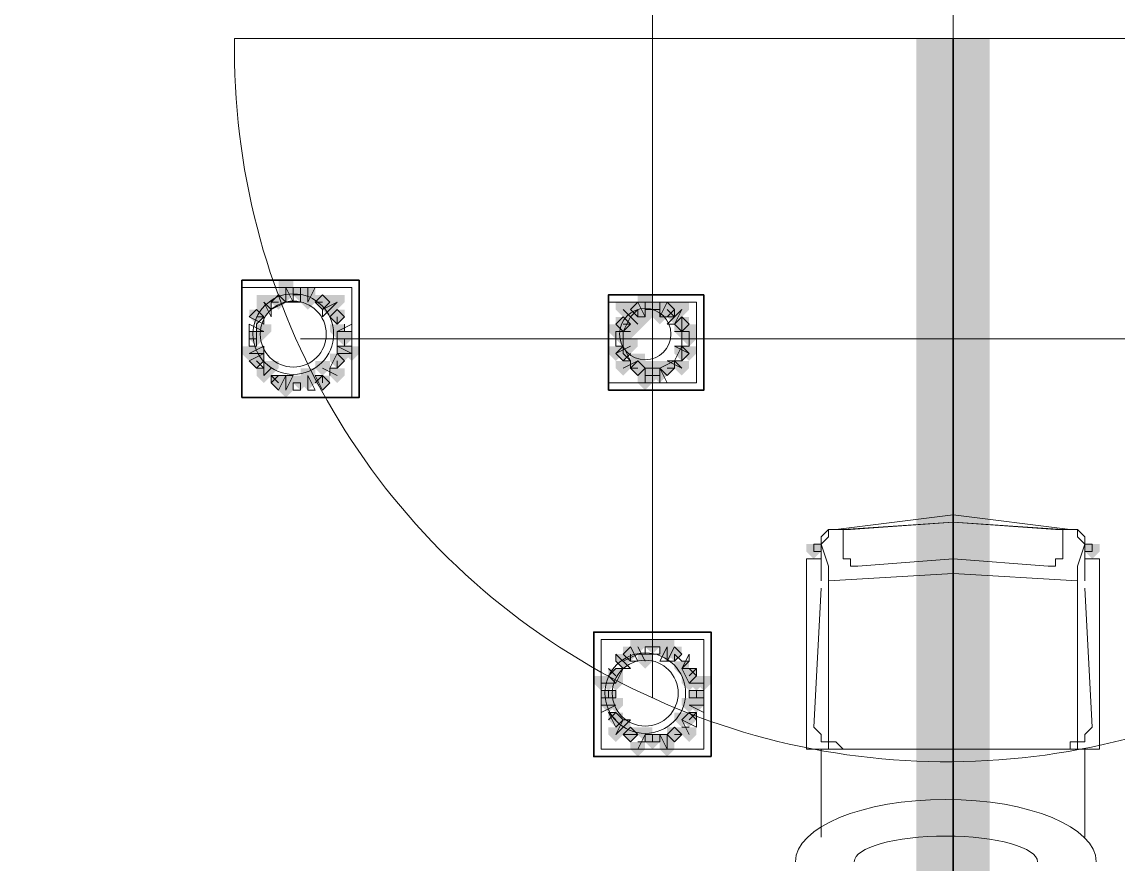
# Model space of a CAD drawing. Header units: millimetres. Extents: x 2315 to 4619, y 1334 to 1897.
# Drawn here: x 3898.27 to 3907.4, y 1547.82 to 1554.85 of the extents above; entities that cross this region are included whole.
import ezdxf

# ---------------------------------------------------------------- set-up
doc = ezdxf.new("R2010")
doc.units = ezdxf.units.MM
for name, color, linetype, true_color in [('PDF_10', 7, 'Continuous', 0x00b85c), ('PDF_8剖面层', 7, 'Continuous', 0xdcdcdc), ('PDF_AXIS', 7, 'Continuous', 0x00b85c), ('PDF_柱构件', 7, 'Continuous', 0x00b85c), ('PDF_转运站初步方案', 7, 'Continuous', 0x00b85c)]:
    doc.layers.add(name, color=color, linetype=linetype, true_color=true_color)
for name, color, linetype in [('PDF_5双点划线', 4, 'Continuous'), ('PDF_中心线层', 1, 'Continuous'), ('PDF_粗实线层', 7, 'Continuous')]:
    doc.layers.add(name, color=color, linetype=linetype)

msp = doc.modelspace()

# ---------------------------------------------------------------- hatches: boundary and pattern name
at = {"layer": 'PDF_10', "transparency": 33554559}
for points in [[(3900.4057, 1552.5687), (3900.3447, 1552.5687), (3900.3447, 1552.5076), (3900.4057, 1552.4466), (3900.4668, 1552.5076), (3900.4668, 1552.5687)], [(3900.4057, 1552.5687), (3900.3447, 1552.5687), (3900.3447, 1552.5076), (3900.4057, 1552.4466), (3900.4668, 1552.5076), (3900.4668, 1552.5687)], [(3900.589, 1552.6298), (3900.5279, 1552.6298), (3900.5279, 1552.5687), (3900.589, 1552.5076), (3900.6501, 1552.5687), (3900.6501, 1552.6298)], [(3900.589, 1552.6298), (3900.5279, 1552.6298), (3900.5279, 1552.5687), (3900.589, 1552.5076), (3900.6501, 1552.5687), (3900.6501, 1552.6298)], [(3900.7722, 1552.5687), (3900.7111, 1552.5687), (3900.7111, 1552.5076), (3900.7722, 1552.4466), (3900.8333, 1552.5076), (3900.8333, 1552.5687)], [(3900.7722, 1552.5687), (3900.7111, 1552.5687), (3900.7111, 1552.5076), (3900.7722, 1552.4466), (3900.8333, 1552.5076), (3900.8333, 1552.5687)], [(3900.7722, 1552.5687), (3900.7111, 1552.5687), (3900.7111, 1552.5076), (3900.7722, 1552.4466), (3900.8333, 1552.5076), (3900.8333, 1552.5687)], [(3903.3987, 1552.5076), (3903.3376, 1552.5076), (3903.3376, 1552.4466), (3903.3987, 1552.3855), (3903.4598, 1552.4466), (3903.4598, 1552.5076)], [(3903.3987, 1552.5076), (3903.3376, 1552.5076), (3903.3376, 1552.4466), (3903.3987, 1552.3855), (3903.4598, 1552.4466), (3903.4598, 1552.5076)], [(3903.5209, 1552.5076), (3903.4598, 1552.5076), (3903.4598, 1552.4466), (3903.5209, 1552.3855), (3903.582, 1552.4466), (3903.582, 1552.5076)], [(3903.5209, 1552.5076), (3903.4598, 1552.5076), (3903.4598, 1552.4466), (3903.5209, 1552.3855), (3903.582, 1552.4466), (3903.582, 1552.5076)], [(3903.643, 1552.5076), (3903.582, 1552.5076), (3903.582, 1552.4466), (3903.643, 1552.3855), (3903.7041, 1552.4466), (3903.7041, 1552.5076)], [(3903.643, 1552.5076), (3903.582, 1552.5076), (3903.582, 1552.4466), (3903.643, 1552.3855), (3903.7041, 1552.4466), (3903.7041, 1552.5076)], [(3900.2225, 1552.4466), (3900.1614, 1552.4466), (3900.1614, 1552.3855), (3900.2225, 1552.3244), (3900.2836, 1552.3855), (3900.2836, 1552.4466)], [(3900.2225, 1552.4466), (3900.1614, 1552.4466), (3900.1614, 1552.3855), (3900.2225, 1552.3244), (3900.2836, 1552.3855), (3900.2836, 1552.4466)], [(3900.8944, 1552.4466), (3900.8333, 1552.4466), (3900.8333, 1552.3855), (3900.8944, 1552.3244), (3900.9555, 1552.3855), (3900.9555, 1552.4466)], [(3900.8944, 1552.4466), (3900.8333, 1552.4466), (3900.8333, 1552.3855), (3900.8944, 1552.3244), (3900.9555, 1552.3855), (3900.9555, 1552.4466)], [(3900.8944, 1552.4466), (3900.8333, 1552.4466), (3900.8333, 1552.3855), (3900.8944, 1552.3244), (3900.9555, 1552.3855), (3900.9555, 1552.4466)], [(3903.2766, 1552.3855), (3903.2155, 1552.3855), (3903.2155, 1552.3244), (3903.2766, 1552.2633), (3903.3376, 1552.3244), (3903.3376, 1552.3855)], [(3903.2766, 1552.3855), (3903.2155, 1552.3855), (3903.2155, 1552.3244), (3903.2766, 1552.2633), (3903.3376, 1552.3244), (3903.3376, 1552.3855)], [(3903.7652, 1552.3855), (3903.7041, 1552.3855), (3903.7041, 1552.3244), (3903.7652, 1552.2633), (3903.8263, 1552.3244), (3903.8263, 1552.3855)], [(3903.7652, 1552.3855), (3903.7041, 1552.3855), (3903.7041, 1552.3244), (3903.7652, 1552.2633), (3903.8263, 1552.3244), (3903.8263, 1552.3855)], [(3903.7652, 1552.3855), (3903.7041, 1552.3855), (3903.7041, 1552.3244), (3903.7652, 1552.2633), (3903.8263, 1552.3244), (3903.8263, 1552.3855)], [(3900.2225, 1552.2633), (3900.1614, 1552.2633), (3900.1614, 1552.2022), (3900.2225, 1552.1412), (3900.2836, 1552.2022), (3900.2836, 1552.2633)], [(3900.2225, 1552.2633), (3900.1614, 1552.2633), (3900.1614, 1552.2022), (3900.2225, 1552.1412), (3900.2836, 1552.2022), (3900.2836, 1552.2633)], [(3900.9555, 1552.2633), (3900.8944, 1552.2633), (3900.8944, 1552.2022), (3900.9555, 1552.1412), (3901.0166, 1552.2022), (3901.0166, 1552.2633)], [(3900.9555, 1552.2633), (3900.8944, 1552.2633), (3900.8944, 1552.2022), (3900.9555, 1552.1412), (3901.0166, 1552.2022), (3901.0166, 1552.2633)], [(3903.2766, 1552.2633), (3903.2155, 1552.2633), (3903.2155, 1552.2022), (3903.2766, 1552.1412), (3903.3376, 1552.2022), (3903.3376, 1552.2633)], [(3903.2766, 1552.2633), (3903.2155, 1552.2633), (3903.2155, 1552.2022), (3903.2766, 1552.1412), (3903.3376, 1552.2022), (3903.3376, 1552.2633)], [(3903.8263, 1552.2633), (3903.7652, 1552.2633), (3903.7652, 1552.2022), (3903.8263, 1552.1412), (3903.8874, 1552.2022), (3903.8874, 1552.2633)], [(3903.8263, 1552.2633), (3903.7652, 1552.2633), (3903.7652, 1552.2022), (3903.8263, 1552.1412), (3903.8874, 1552.2022), (3903.8874, 1552.2633)], [(3903.2766, 1552.1412), (3903.2155, 1552.1412), (3903.2155, 1552.0801), (3903.2766, 1552.019), (3903.3376, 1552.0801), (3903.3376, 1552.1412)], [(3903.2766, 1552.1412), (3903.2155, 1552.1412), (3903.2155, 1552.0801), (3903.2766, 1552.019), (3903.3376, 1552.0801), (3903.3376, 1552.1412)], [(3903.7652, 1552.1412), (3903.7041, 1552.1412), (3903.7041, 1552.0801), (3903.7652, 1552.019), (3903.8263, 1552.0801), (3903.8263, 1552.1412)], [(3903.7652, 1552.1412), (3903.7041, 1552.1412), (3903.7041, 1552.0801), (3903.7652, 1552.019), (3903.8263, 1552.0801), (3903.8263, 1552.1412)], [(3900.2225, 1552.0801), (3900.1614, 1552.0801), (3900.1614, 1552.019), (3900.2225, 1551.9579), (3900.2836, 1552.019), (3900.2836, 1552.0801)], [(3900.2225, 1552.0801), (3900.1614, 1552.0801), (3900.1614, 1552.019), (3900.2225, 1551.9579), (3900.2836, 1552.019), (3900.2836, 1552.0801)], [(3900.8944, 1552.0801), (3900.8333, 1552.0801), (3900.8333, 1552.019), (3900.8944, 1551.9579), (3900.9555, 1552.019), (3900.9555, 1552.0801)], [(3900.8944, 1552.0801), (3900.8333, 1552.0801), (3900.8333, 1552.019), (3900.8944, 1551.9579), (3900.9555, 1552.019), (3900.9555, 1552.0801)], [(3903.3987, 1552.019), (3903.3376, 1552.019), (3903.3376, 1551.9579), (3903.3987, 1551.8968), (3903.4598, 1551.9579), (3903.4598, 1552.019)], [(3903.3987, 1552.019), (3903.3376, 1552.019), (3903.3376, 1551.9579), (3903.3987, 1551.8968), (3903.4598, 1551.9579), (3903.4598, 1552.019)], [(3903.3987, 1552.019), (3903.3376, 1552.019), (3903.3376, 1551.9579), (3903.3987, 1551.8968), (3903.4598, 1551.9579), (3903.4598, 1552.019)], [(3903.643, 1552.019), (3903.582, 1552.019), (3903.582, 1551.9579), (3903.643, 1551.8968), (3903.7041, 1551.9579), (3903.7041, 1552.019)], [(3903.643, 1552.019), (3903.582, 1552.019), (3903.582, 1551.9579), (3903.643, 1551.8968), (3903.7041, 1551.9579), (3903.7041, 1552.019)], [(3903.5209, 1551.9579), (3903.4598, 1551.9579), (3903.4598, 1551.8968), (3903.5209, 1551.8357), (3903.582, 1551.8968), (3903.582, 1551.9579)], [(3903.5209, 1551.9579), (3903.4598, 1551.9579), (3903.4598, 1551.8968), (3903.5209, 1551.8357), (3903.582, 1551.8968), (3903.582, 1551.9579)], [(3900.4057, 1551.8968), (3900.3447, 1551.8968), (3900.3447, 1551.8357), (3900.4057, 1551.7747), (3900.4668, 1551.8357), (3900.4668, 1551.8968)], [(3900.4057, 1551.8968), (3900.3447, 1551.8968), (3900.3447, 1551.8357), (3900.4057, 1551.7747), (3900.4668, 1551.8357), (3900.4668, 1551.8968)], [(3900.589, 1551.8968), (3900.5279, 1551.8968), (3900.5279, 1551.8357), (3900.589, 1551.7747), (3900.6501, 1551.8357), (3900.6501, 1551.8968)], [(3900.589, 1551.8968), (3900.5279, 1551.8968), (3900.5279, 1551.8357), (3900.589, 1551.7747), (3900.6501, 1551.8357), (3900.6501, 1551.8968)], [(3900.7722, 1551.8968), (3900.7111, 1551.8968), (3900.7111, 1551.8357), (3900.7722, 1551.7747), (3900.8333, 1551.8357), (3900.8333, 1551.8968)], [(3900.7722, 1551.8968), (3900.7111, 1551.8968), (3900.7111, 1551.8357), (3900.7722, 1551.7747), (3900.8333, 1551.8357), (3900.8333, 1551.8968)], [(3903.3376, 1549.6368), (3903.2766, 1549.6368), (3903.2766, 1549.5757), (3903.3376, 1549.5147), (3903.3987, 1549.5757), (3903.3987, 1549.6368)], [(3903.3376, 1549.6368), (3903.2766, 1549.6368), (3903.2766, 1549.5757), (3903.3376, 1549.5147), (3903.3987, 1549.5757), (3903.3987, 1549.6368)], [(3903.5209, 1549.6979), (3903.4598, 1549.6979), (3903.4598, 1549.6368), (3903.5209, 1549.5757), (3903.582, 1549.6368), (3903.582, 1549.6979)], [(3903.5209, 1549.6979), (3903.4598, 1549.6979), (3903.4598, 1549.6368), (3903.5209, 1549.5757), (3903.582, 1549.6368), (3903.582, 1549.6979)], [(3903.7041, 1549.6368), (3903.643, 1549.6368), (3903.643, 1549.5757), (3903.7041, 1549.5147), (3903.7652, 1549.5757), (3903.7652, 1549.6368)], [(3903.7041, 1549.6368), (3903.643, 1549.6368), (3903.643, 1549.5757), (3903.7041, 1549.5147), (3903.7652, 1549.5757), (3903.7652, 1549.6368)], [(3903.2155, 1549.4536), (3903.1544, 1549.4536), (3903.1544, 1549.3925), (3903.2155, 1549.3314), (3903.2766, 1549.3925), (3903.2766, 1549.4536)], [(3903.2155, 1549.4536), (3903.1544, 1549.4536), (3903.1544, 1549.3925), (3903.2155, 1549.3314), (3903.2766, 1549.3925), (3903.2766, 1549.4536)], [(3903.8263, 1549.4536), (3903.7652, 1549.4536), (3903.7652, 1549.3925), (3903.8263, 1549.3314), (3903.8874, 1549.3925), (3903.8874, 1549.4536)], [(3903.8263, 1549.4536), (3903.7652, 1549.4536), (3903.7652, 1549.3925), (3903.8263, 1549.3314), (3903.8874, 1549.3925), (3903.8874, 1549.4536)], [(3903.1544, 1549.2703), (3903.0933, 1549.2703), (3903.0933, 1549.2093), (3903.1544, 1549.1482), (3903.2155, 1549.2093), (3903.2155, 1549.2703)], [(3903.1544, 1549.2703), (3903.0933, 1549.2703), (3903.0933, 1549.2093), (3903.1544, 1549.1482), (3903.2155, 1549.2093), (3903.2155, 1549.2703)], [(3903.1544, 1549.2703), (3903.0933, 1549.2703), (3903.0933, 1549.2093), (3903.1544, 1549.1482), (3903.2155, 1549.2093), (3903.2155, 1549.2703)], [(3903.8874, 1549.2703), (3903.8263, 1549.2703), (3903.8263, 1549.2093), (3903.8874, 1549.1482), (3903.9484, 1549.2093), (3903.9484, 1549.2703)], [(3903.8874, 1549.2703), (3903.8263, 1549.2703), (3903.8263, 1549.2093), (3903.8874, 1549.1482), (3903.9484, 1549.2093), (3903.9484, 1549.2703)], [(3903.2155, 1549.0871), (3903.1544, 1549.0871), (3903.1544, 1549.026), (3903.2155, 1548.9649), (3903.2766, 1549.026), (3903.2766, 1549.0871)], [(3903.2155, 1549.0871), (3903.1544, 1549.0871), (3903.1544, 1549.026), (3903.2155, 1548.9649), (3903.2766, 1549.026), (3903.2766, 1549.0871)], [(3903.8263, 1549.0871), (3903.7652, 1549.0871), (3903.7652, 1549.026), (3903.8263, 1548.9649), (3903.8874, 1549.026), (3903.8874, 1549.0871)], [(3903.8263, 1549.0871), (3903.7652, 1549.0871), (3903.7652, 1549.026), (3903.8263, 1548.9649), (3903.8874, 1549.026), (3903.8874, 1549.0871)], [(3903.3376, 1548.9649), (3903.2766, 1548.9649), (3903.2766, 1548.9039), (3903.3376, 1548.8428), (3903.3987, 1548.9039), (3903.3987, 1548.9649)], [(3903.3376, 1548.9649), (3903.2766, 1548.9649), (3903.2766, 1548.9039), (3903.3376, 1548.8428), (3903.3987, 1548.9039), (3903.3987, 1548.9649)], [(3903.3376, 1548.9649), (3903.2766, 1548.9649), (3903.2766, 1548.9039), (3903.3376, 1548.8428), (3903.3987, 1548.9039), (3903.3987, 1548.9649)], [(3903.5209, 1548.9039), (3903.4598, 1548.9039), (3903.4598, 1548.8428), (3903.5209, 1548.7817), (3903.582, 1548.8428), (3903.582, 1548.9039)], [(3903.5209, 1548.9039), (3903.4598, 1548.9039), (3903.4598, 1548.8428), (3903.5209, 1548.7817), (3903.582, 1548.8428), (3903.582, 1548.9039)], [(3903.7041, 1548.9649), (3903.643, 1548.9649), (3903.643, 1548.9039), (3903.7041, 1548.8428), (3903.7652, 1548.9039), (3903.7652, 1548.9649)], [(3903.7041, 1548.9649), (3903.643, 1548.9649), (3903.643, 1548.9039), (3903.7041, 1548.8428), (3903.7652, 1548.9039), (3903.7652, 1548.9649)], [(3903.7041, 1548.9649), (3903.643, 1548.9649), (3903.643, 1548.9039), (3903.7041, 1548.8428), (3903.7652, 1548.9039), (3903.7652, 1548.9649)]]:
    msp.add_hatch(color=6, dxfattribs=at).paths.add_polyline_path(points)
at = {"layer": 'PDF_5双点划线', "transparency": 33554559}
for points in [[(3904.8647, 1550.492), (3904.8036, 1550.492), (3904.8036, 1550.4309), (3904.8647, 1550.3698), (3904.9257, 1550.4309), (3904.9257, 1550.492)], [(3907.1857, 1550.492), (3907.1247, 1550.492), (3907.1247, 1550.4309), (3907.1857, 1550.3698), (3907.2468, 1550.4309), (3907.2468, 1550.492)]]:
    msp.add_hatch(color=256, dxfattribs=at).paths.add_polyline_path(points)
at = {"layer": 'PDF_柱构件', "transparency": 33554559}
for points in [[(3900.4668, 1552.6909), (3900.4057, 1552.6909), (3900.4057, 1552.6298), (3900.4668, 1552.5687), (3900.5279, 1552.6298), (3900.5279, 1552.6909)], [(3900.2836, 1552.5687), (3900.2225, 1552.5687), (3900.2225, 1552.5076), (3900.2836, 1552.4466), (3900.3447, 1552.5076), (3900.3447, 1552.5687)], [(3900.4668, 1552.6298), (3900.4057, 1552.6298), (3900.4057, 1552.5687), (3900.4668, 1552.5076), (3900.5279, 1552.5687), (3900.5279, 1552.6298)], [(3900.6501, 1552.6298), (3900.589, 1552.6298), (3900.589, 1552.5687), (3900.6501, 1552.5076), (3900.7111, 1552.5687), (3900.7111, 1552.6298)], [(3900.6501, 1552.5687), (3900.589, 1552.5687), (3900.589, 1552.5076), (3900.6501, 1552.4466), (3900.7111, 1552.5076), (3900.7111, 1552.5687)], [(3900.8944, 1552.5687), (3900.8333, 1552.5687), (3900.8333, 1552.5076), (3900.8944, 1552.4466), (3900.9555, 1552.5076), (3900.9555, 1552.5687)], [(3903.4598, 1552.5687), (3903.3987, 1552.5687), (3903.3987, 1552.5076), (3903.4598, 1552.4466), (3903.5209, 1552.5076), (3903.5209, 1552.5687)], [(3900.2836, 1552.5076), (3900.2225, 1552.5076), (3900.2225, 1552.4466), (3900.2836, 1552.3855), (3900.3447, 1552.4466), (3900.3447, 1552.5076)], [(3900.8333, 1552.5076), (3900.7722, 1552.5076), (3900.7722, 1552.4466), (3900.8333, 1552.3855), (3900.8944, 1552.4466), (3900.8944, 1552.5076)], [(3903.2766, 1552.5076), (3903.2155, 1552.5076), (3903.2155, 1552.4466), (3903.2766, 1552.3855), (3903.3376, 1552.4466), (3903.3376, 1552.5076)], [(3903.4598, 1552.5076), (3903.3987, 1552.5076), (3903.3987, 1552.4466), (3903.4598, 1552.3855), (3903.5209, 1552.4466), (3903.5209, 1552.5076)], [(3903.582, 1552.5076), (3903.5209, 1552.5076), (3903.5209, 1552.4466), (3903.582, 1552.3855), (3903.643, 1552.4466), (3903.643, 1552.5076)], [(3903.7652, 1552.5076), (3903.7041, 1552.5076), (3903.7041, 1552.4466), (3903.7652, 1552.3855), (3903.8263, 1552.4466), (3903.8263, 1552.5076)], [(3903.3376, 1552.4466), (3903.2766, 1552.4466), (3903.2766, 1552.3855), (3903.3376, 1552.3244), (3903.3987, 1552.3855), (3903.3987, 1552.4466)], [(3903.3987, 1552.3855), (3903.3376, 1552.3855), (3903.3376, 1552.3244), (3903.3987, 1552.2633), (3903.4598, 1552.3244), (3903.4598, 1552.3855)], [(3903.4598, 1552.4466), (3903.3987, 1552.4466), (3903.3987, 1552.3855), (3903.4598, 1552.3244), (3903.5209, 1552.3855), (3903.5209, 1552.4466)], [(3903.582, 1552.4466), (3903.5209, 1552.4466), (3903.5209, 1552.3855), (3903.582, 1552.3244), (3903.643, 1552.3855), (3903.643, 1552.4466)], [(3903.7041, 1552.4466), (3903.643, 1552.4466), (3903.643, 1552.3855), (3903.7041, 1552.3244), (3903.7652, 1552.3855), (3903.7652, 1552.4466)], [(3900.2836, 1552.3244), (3900.2225, 1552.3244), (3900.2225, 1552.2633), (3900.2836, 1552.2022), (3900.3447, 1552.2633), (3900.3447, 1552.3244)], [(3900.8944, 1552.3244), (3900.8333, 1552.3244), (3900.8333, 1552.2633), (3900.8944, 1552.2022), (3900.9555, 1552.2633), (3900.9555, 1552.3244)], [(3903.2155, 1552.3244), (3903.1544, 1552.3244), (3903.1544, 1552.2633), (3903.2155, 1552.2022), (3903.2766, 1552.2633), (3903.2766, 1552.3244)], [(3903.2766, 1552.3244), (3903.2155, 1552.3244), (3903.2155, 1552.2633), (3903.2766, 1552.2022), (3903.3376, 1552.2633), (3903.3376, 1552.3244)], [(3903.3376, 1552.3244), (3903.2766, 1552.3244), (3903.2766, 1552.2633), (3903.3376, 1552.2022), (3903.3987, 1552.2633), (3903.3987, 1552.3244)], [(3903.7652, 1552.3244), (3903.7041, 1552.3244), (3903.7041, 1552.2633), (3903.7652, 1552.2022), (3903.8263, 1552.2633), (3903.8263, 1552.3244)], [(3903.8263, 1552.3244), (3903.7652, 1552.3244), (3903.7652, 1552.2633), (3903.8263, 1552.2022), (3903.8874, 1552.2633), (3903.8874, 1552.3244)], [(3903.3376, 1552.2022), (3903.2766, 1552.2022), (3903.2766, 1552.1412), (3903.3376, 1552.0801), (3903.3987, 1552.1412), (3903.3987, 1552.2022)], [(3900.1614, 1552.1412), (3900.1003, 1552.1412), (3900.1003, 1552.0801), (3900.1614, 1552.019), (3900.2225, 1552.0801), (3900.2225, 1552.1412)], [(3900.2225, 1552.1412), (3900.1614, 1552.1412), (3900.1614, 1552.0801), (3900.2225, 1552.019), (3900.2836, 1552.0801), (3900.2836, 1552.1412)], [(3900.9555, 1552.1412), (3900.8944, 1552.1412), (3900.8944, 1552.0801), (3900.9555, 1552.019), (3901.0166, 1552.0801), (3901.0166, 1552.1412)], [(3901.0166, 1552.1412), (3900.9555, 1552.1412), (3900.9555, 1552.0801), (3901.0166, 1552.019), (3901.0776, 1552.0801), (3901.0776, 1552.1412)], [(3903.2155, 1552.1412), (3903.1544, 1552.1412), (3903.1544, 1552.0801), (3903.2155, 1552.019), (3903.2766, 1552.0801), (3903.2766, 1552.1412)], [(3903.8263, 1552.1412), (3903.7652, 1552.1412), (3903.7652, 1552.0801), (3903.8263, 1552.019), (3903.8874, 1552.0801), (3903.8874, 1552.1412)], [(3900.3447, 1552.019), (3900.2836, 1552.019), (3900.2836, 1551.9579), (3900.3447, 1551.8968), (3900.4057, 1551.9579), (3900.4057, 1552.019)], [(3900.7722, 1552.019), (3900.7111, 1552.019), (3900.7111, 1551.9579), (3900.7722, 1551.8968), (3900.8333, 1551.9579), (3900.8333, 1552.019)], [(3903.2766, 1552.019), (3903.2155, 1552.019), (3903.2155, 1551.9579), (3903.2766, 1551.8968), (3903.3376, 1551.9579), (3903.3376, 1552.019)], [(3903.3987, 1552.0801), (3903.3376, 1552.0801), (3903.3376, 1552.019), (3903.3987, 1551.9579), (3903.4598, 1552.019), (3903.4598, 1552.0801)], [(3903.4598, 1552.019), (3903.3987, 1552.019), (3903.3987, 1551.9579), (3903.4598, 1551.8968), (3903.5209, 1551.9579), (3903.5209, 1552.019)], [(3903.582, 1552.019), (3903.5209, 1552.019), (3903.5209, 1551.9579), (3903.582, 1551.8968), (3903.643, 1551.9579), (3903.643, 1552.019)], [(3903.7652, 1552.019), (3903.7041, 1552.019), (3903.7041, 1551.9579), (3903.7652, 1551.8968), (3903.8263, 1551.9579), (3903.8263, 1552.019)], [(3900.2836, 1551.9579), (3900.2225, 1551.9579), (3900.2225, 1551.8968), (3900.2836, 1551.8357), (3900.3447, 1551.8968), (3900.3447, 1551.9579)], [(3900.6501, 1551.9579), (3900.589, 1551.9579), (3900.589, 1551.8968), (3900.6501, 1551.8357), (3900.7111, 1551.8968), (3900.7111, 1551.9579)], [(3900.8944, 1551.9579), (3900.8333, 1551.9579), (3900.8333, 1551.8968), (3900.8944, 1551.8357), (3900.9555, 1551.8968), (3900.9555, 1551.9579)], [(3903.4598, 1551.9579), (3903.3987, 1551.9579), (3903.3987, 1551.8968), (3903.4598, 1551.8357), (3903.5209, 1551.8968), (3903.5209, 1551.9579)], [(3903.582, 1551.9579), (3903.5209, 1551.9579), (3903.5209, 1551.8968), (3903.582, 1551.8357), (3903.643, 1551.8968), (3903.643, 1551.9579)], [(3900.4668, 1551.8968), (3900.4057, 1551.8968), (3900.4057, 1551.8357), (3900.4668, 1551.7747), (3900.5279, 1551.8357), (3900.5279, 1551.8968)], [(3900.4668, 1551.8357), (3900.4057, 1551.8357), (3900.4057, 1551.7747), (3900.4668, 1551.7136), (3900.5279, 1551.7747), (3900.5279, 1551.8357)], [(3900.6501, 1551.8968), (3900.589, 1551.8968), (3900.589, 1551.8357), (3900.6501, 1551.7747), (3900.7111, 1551.8357), (3900.7111, 1551.8968)], [(3903.4598, 1551.8968), (3903.3987, 1551.8968), (3903.3987, 1551.8357), (3903.4598, 1551.7747), (3903.5209, 1551.8357), (3903.5209, 1551.8968)], [(3903.3987, 1549.6979), (3903.3376, 1549.6979), (3903.3376, 1549.6368), (3903.3987, 1549.5757), (3903.4598, 1549.6368), (3903.4598, 1549.6979)], [(3903.643, 1549.6979), (3903.582, 1549.6979), (3903.582, 1549.6368), (3903.643, 1549.5757), (3903.7041, 1549.6368), (3903.7041, 1549.6979)], [(3903.643, 1549.6368), (3903.582, 1549.6368), (3903.582, 1549.5757), (3903.643, 1549.5147), (3903.7041, 1549.5757), (3903.7041, 1549.6368)], [(3903.2766, 1549.5757), (3903.2155, 1549.5757), (3903.2155, 1549.5147), (3903.2766, 1549.4536), (3903.3376, 1549.5147), (3903.3376, 1549.5757)], [(3903.4598, 1549.5757), (3903.3987, 1549.5757), (3903.3987, 1549.5147), (3903.4598, 1549.4536), (3903.5209, 1549.5147), (3903.5209, 1549.5757)], [(3903.7652, 1549.5147), (3903.7041, 1549.5147), (3903.7041, 1549.4536), (3903.7652, 1549.3925), (3903.8263, 1549.4536), (3903.8263, 1549.5147)], [(3903.0933, 1549.3925), (3903.0322, 1549.3925), (3903.0322, 1549.3314), (3903.0933, 1549.2703), (3903.1544, 1549.3314), (3903.1544, 1549.3925)], [(3903.1544, 1549.3925), (3903.0933, 1549.3925), (3903.0933, 1549.3314), (3903.1544, 1549.2703), (3903.2155, 1549.3314), (3903.2155, 1549.3925)], [(3903.2155, 1549.3925), (3903.1544, 1549.3925), (3903.1544, 1549.3314), (3903.2155, 1549.2703), (3903.2766, 1549.3314), (3903.2766, 1549.3925)], [(3903.8263, 1549.3925), (3903.7652, 1549.3925), (3903.7652, 1549.3314), (3903.8263, 1549.2703), (3903.8874, 1549.3314), (3903.8874, 1549.3925)], [(3903.8874, 1549.3925), (3903.8263, 1549.3925), (3903.8263, 1549.3314), (3903.8874, 1549.2703), (3903.9484, 1549.3314), (3903.9484, 1549.3925)], [(3903.9484, 1549.3925), (3903.8874, 1549.3925), (3903.8874, 1549.3314), (3903.9484, 1549.2703), (3904.0095, 1549.3314), (3904.0095, 1549.3925)], [(3903.1544, 1549.2093), (3903.0933, 1549.2093), (3903.0933, 1549.1482), (3903.1544, 1549.0871), (3903.2155, 1549.1482), (3903.2155, 1549.2093)], [(3903.2155, 1549.2093), (3903.1544, 1549.2093), (3903.1544, 1549.1482), (3903.2155, 1549.0871), (3903.2766, 1549.1482), (3903.2766, 1549.2093)], [(3903.8263, 1549.2093), (3903.7652, 1549.2093), (3903.7652, 1549.1482), (3903.8263, 1549.0871), (3903.8874, 1549.1482), (3903.8874, 1549.2093)], [(3903.8874, 1549.2093), (3903.8263, 1549.2093), (3903.8263, 1549.1482), (3903.8874, 1549.0871), (3903.9484, 1549.1482), (3903.9484, 1549.2093)], [(3903.7652, 1549.0871), (3903.7041, 1549.0871), (3903.7041, 1549.026), (3903.7652, 1548.9649), (3903.8263, 1549.026), (3903.8263, 1549.0871)], [(3903.2766, 1549.026), (3903.2155, 1549.026), (3903.2155, 1548.9649), (3903.2766, 1548.9039), (3903.3376, 1548.9649), (3903.3376, 1549.026)], [(3903.2155, 1548.9649), (3903.1544, 1548.9649), (3903.1544, 1548.9039), (3903.2155, 1548.8428), (3903.2766, 1548.9039), (3903.2766, 1548.9649)], [(3903.4598, 1548.9649), (3903.3987, 1548.9649), (3903.3987, 1548.9039), (3903.4598, 1548.8428), (3903.5209, 1548.9039), (3903.5209, 1548.9649)], [(3903.643, 1548.9039), (3903.582, 1548.9039), (3903.582, 1548.8428), (3903.643, 1548.7817), (3903.7041, 1548.8428), (3903.7041, 1548.9039)], [(3903.8263, 1548.9649), (3903.7652, 1548.9649), (3903.7652, 1548.9039), (3903.8263, 1548.8428), (3903.8874, 1548.9039), (3903.8874, 1548.9649)], [(3903.3987, 1548.8428), (3903.3376, 1548.8428), (3903.3376, 1548.7817), (3903.3987, 1548.7206), (3903.4598, 1548.7817), (3903.4598, 1548.8428)], [(3903.643, 1548.8428), (3903.582, 1548.8428), (3903.582, 1548.7817), (3903.643, 1548.7206), (3903.7041, 1548.7817), (3903.7041, 1548.8428)]]:
    msp.add_hatch(color=6, dxfattribs=at).paths.add_polyline_path(points)
at = {"layer": 'PDF_粗实线层', "transparency": 33554559}
msp.add_hatch(color=256, dxfattribs=at).paths.add_polyline_path([(3906.3306, 1554.7066), (3905.7198, 1554.7066), (3905.7198, 1542.0017), (3850.3192, 1542.0017), (3850.3192, 1554.7066), (3849.7084, 1554.7066), (3849.7084, 1541.3909), (3906.3306, 1541.3909)])
at = {"layer": 'PDF_转运站初步方案', "transparency": 33554559}
for points in [[(3900.4057, 1552.5687), (3900.3447, 1552.5687), (3900.3447, 1552.5076), (3900.4057, 1552.4466), (3900.4668, 1552.5076), (3900.4668, 1552.5687)], [(3900.4057, 1552.5687), (3900.3447, 1552.5687), (3900.3447, 1552.5076), (3900.4057, 1552.4466), (3900.4668, 1552.5076), (3900.4668, 1552.5687)], [(3900.589, 1552.6298), (3900.5279, 1552.6298), (3900.5279, 1552.5687), (3900.589, 1552.5076), (3900.6501, 1552.5687), (3900.6501, 1552.6298)], [(3900.589, 1552.6298), (3900.5279, 1552.6298), (3900.5279, 1552.5687), (3900.589, 1552.5076), (3900.6501, 1552.5687), (3900.6501, 1552.6298)], [(3900.7722, 1552.5687), (3900.7111, 1552.5687), (3900.7111, 1552.5076), (3900.7722, 1552.4466), (3900.8333, 1552.5076), (3900.8333, 1552.5687)], [(3900.7722, 1552.5687), (3900.7111, 1552.5687), (3900.7111, 1552.5076), (3900.7722, 1552.4466), (3900.8333, 1552.5076), (3900.8333, 1552.5687)], [(3903.3987, 1552.5076), (3903.3376, 1552.5076), (3903.3376, 1552.4466), (3903.3987, 1552.3855), (3903.4598, 1552.4466), (3903.4598, 1552.5076)], [(3903.3987, 1552.5076), (3903.3376, 1552.5076), (3903.3376, 1552.4466), (3903.3987, 1552.3855), (3903.4598, 1552.4466), (3903.4598, 1552.5076)], [(3903.5209, 1552.5076), (3903.4598, 1552.5076), (3903.4598, 1552.4466), (3903.5209, 1552.3855), (3903.582, 1552.4466), (3903.582, 1552.5076)], [(3903.5209, 1552.5076), (3903.4598, 1552.5076), (3903.4598, 1552.4466), (3903.5209, 1552.3855), (3903.582, 1552.4466), (3903.582, 1552.5076)], [(3903.643, 1552.5076), (3903.582, 1552.5076), (3903.582, 1552.4466), (3903.643, 1552.3855), (3903.7041, 1552.4466), (3903.7041, 1552.5076)], [(3903.643, 1552.5076), (3903.582, 1552.5076), (3903.582, 1552.4466), (3903.643, 1552.3855), (3903.7041, 1552.4466), (3903.7041, 1552.5076)], [(3900.2225, 1552.4466), (3900.1614, 1552.4466), (3900.1614, 1552.3855), (3900.2225, 1552.3244), (3900.2836, 1552.3855), (3900.2836, 1552.4466)], [(3900.2225, 1552.4466), (3900.1614, 1552.4466), (3900.1614, 1552.3855), (3900.2225, 1552.3244), (3900.2836, 1552.3855), (3900.2836, 1552.4466)], [(3900.8944, 1552.4466), (3900.8333, 1552.4466), (3900.8333, 1552.3855), (3900.8944, 1552.3244), (3900.9555, 1552.3855), (3900.9555, 1552.4466)], [(3900.8944, 1552.4466), (3900.8333, 1552.4466), (3900.8333, 1552.3855), (3900.8944, 1552.3244), (3900.9555, 1552.3855), (3900.9555, 1552.4466)], [(3903.2766, 1552.3855), (3903.2155, 1552.3855), (3903.2155, 1552.3244), (3903.2766, 1552.2633), (3903.3376, 1552.3244), (3903.3376, 1552.3855)], [(3903.2766, 1552.3855), (3903.2155, 1552.3855), (3903.2155, 1552.3244), (3903.2766, 1552.2633), (3903.3376, 1552.3244), (3903.3376, 1552.3855)], [(3903.7652, 1552.3855), (3903.7041, 1552.3855), (3903.7041, 1552.3244), (3903.7652, 1552.2633), (3903.8263, 1552.3244), (3903.8263, 1552.3855)], [(3903.7652, 1552.3855), (3903.7041, 1552.3855), (3903.7041, 1552.3244), (3903.7652, 1552.2633), (3903.8263, 1552.3244), (3903.8263, 1552.3855)], [(3900.2225, 1552.2633), (3900.1614, 1552.2633), (3900.1614, 1552.2022), (3900.2225, 1552.1412), (3900.2836, 1552.2022), (3900.2836, 1552.2633)], [(3900.2225, 1552.2633), (3900.1614, 1552.2633), (3900.1614, 1552.2022), (3900.2225, 1552.1412), (3900.2836, 1552.2022), (3900.2836, 1552.2633)], [(3900.9555, 1552.2633), (3900.8944, 1552.2633), (3900.8944, 1552.2022), (3900.9555, 1552.1412), (3901.0166, 1552.2022), (3901.0166, 1552.2633)], [(3900.9555, 1552.2633), (3900.8944, 1552.2633), (3900.8944, 1552.2022), (3900.9555, 1552.1412), (3901.0166, 1552.2022), (3901.0166, 1552.2633)], [(3903.2766, 1552.2633), (3903.2155, 1552.2633), (3903.2155, 1552.2022), (3903.2766, 1552.1412), (3903.3376, 1552.2022), (3903.3376, 1552.2633)], [(3903.2766, 1552.2633), (3903.2155, 1552.2633), (3903.2155, 1552.2022), (3903.2766, 1552.1412), (3903.3376, 1552.2022), (3903.3376, 1552.2633)], [(3903.8263, 1552.2633), (3903.7652, 1552.2633), (3903.7652, 1552.2022), (3903.8263, 1552.1412), (3903.8874, 1552.2022), (3903.8874, 1552.2633)], [(3903.8263, 1552.2633), (3903.7652, 1552.2633), (3903.7652, 1552.2022), (3903.8263, 1552.1412), (3903.8874, 1552.2022), (3903.8874, 1552.2633)], [(3903.2766, 1552.1412), (3903.2155, 1552.1412), (3903.2155, 1552.0801), (3903.2766, 1552.019), (3903.3376, 1552.0801), (3903.3376, 1552.1412)], [(3903.2766, 1552.1412), (3903.2155, 1552.1412), (3903.2155, 1552.0801), (3903.2766, 1552.019), (3903.3376, 1552.0801), (3903.3376, 1552.1412)], [(3903.7652, 1552.1412), (3903.7041, 1552.1412), (3903.7041, 1552.0801), (3903.7652, 1552.019), (3903.8263, 1552.0801), (3903.8263, 1552.1412)], [(3903.7652, 1552.1412), (3903.7041, 1552.1412), (3903.7041, 1552.0801), (3903.7652, 1552.019), (3903.8263, 1552.0801), (3903.8263, 1552.1412)], [(3900.2225, 1552.0801), (3900.1614, 1552.0801), (3900.1614, 1552.019), (3900.2225, 1551.9579), (3900.2836, 1552.019), (3900.2836, 1552.0801)], [(3900.2225, 1552.0801), (3900.1614, 1552.0801), (3900.1614, 1552.019), (3900.2225, 1551.9579), (3900.2836, 1552.019), (3900.2836, 1552.0801)], [(3900.8944, 1552.0801), (3900.8333, 1552.0801), (3900.8333, 1552.019), (3900.8944, 1551.9579), (3900.9555, 1552.019), (3900.9555, 1552.0801)], [(3900.8944, 1552.0801), (3900.8333, 1552.0801), (3900.8333, 1552.019), (3900.8944, 1551.9579), (3900.9555, 1552.019), (3900.9555, 1552.0801)], [(3903.3987, 1552.019), (3903.3376, 1552.019), (3903.3376, 1551.9579), (3903.3987, 1551.8968), (3903.4598, 1551.9579), (3903.4598, 1552.019)], [(3903.3987, 1552.019), (3903.3376, 1552.019), (3903.3376, 1551.9579), (3903.3987, 1551.8968), (3903.4598, 1551.9579), (3903.4598, 1552.019)], [(3903.643, 1552.019), (3903.582, 1552.019), (3903.582, 1551.9579), (3903.643, 1551.8968), (3903.7041, 1551.9579), (3903.7041, 1552.019)], [(3903.643, 1552.019), (3903.582, 1552.019), (3903.582, 1551.9579), (3903.643, 1551.8968), (3903.7041, 1551.9579), (3903.7041, 1552.019)], [(3903.5209, 1551.9579), (3903.4598, 1551.9579), (3903.4598, 1551.8968), (3903.5209, 1551.8357), (3903.582, 1551.8968), (3903.582, 1551.9579)], [(3903.5209, 1551.9579), (3903.4598, 1551.9579), (3903.4598, 1551.8968), (3903.5209, 1551.8357), (3903.582, 1551.8968), (3903.582, 1551.9579)], [(3900.4057, 1551.8968), (3900.3447, 1551.8968), (3900.3447, 1551.8357), (3900.4057, 1551.7747), (3900.4668, 1551.8357), (3900.4668, 1551.8968)], [(3900.4057, 1551.8968), (3900.3447, 1551.8968), (3900.3447, 1551.8357), (3900.4057, 1551.7747), (3900.4668, 1551.8357), (3900.4668, 1551.8968)], [(3900.589, 1551.8968), (3900.5279, 1551.8968), (3900.5279, 1551.8357), (3900.589, 1551.7747), (3900.6501, 1551.8357), (3900.6501, 1551.8968)], [(3900.589, 1551.8968), (3900.5279, 1551.8968), (3900.5279, 1551.8357), (3900.589, 1551.7747), (3900.6501, 1551.8357), (3900.6501, 1551.8968)], [(3900.7722, 1551.8968), (3900.7111, 1551.8968), (3900.7111, 1551.8357), (3900.7722, 1551.7747), (3900.8333, 1551.8357), (3900.8333, 1551.8968)], [(3900.7722, 1551.8968), (3900.7111, 1551.8968), (3900.7111, 1551.8357), (3900.7722, 1551.7747), (3900.8333, 1551.8357), (3900.8333, 1551.8968)], [(3903.3376, 1549.6368), (3903.2766, 1549.6368), (3903.2766, 1549.5757), (3903.3376, 1549.5147), (3903.3987, 1549.5757), (3903.3987, 1549.6368)], [(3903.3376, 1549.6368), (3903.2766, 1549.6368), (3903.2766, 1549.5757), (3903.3376, 1549.5147), (3903.3987, 1549.5757), (3903.3987, 1549.6368)], [(3903.5209, 1549.6979), (3903.4598, 1549.6979), (3903.4598, 1549.6368), (3903.5209, 1549.5757), (3903.582, 1549.6368), (3903.582, 1549.6979)], [(3903.5209, 1549.6979), (3903.4598, 1549.6979), (3903.4598, 1549.6368), (3903.5209, 1549.5757), (3903.582, 1549.6368), (3903.582, 1549.6979)], [(3903.7041, 1549.6368), (3903.643, 1549.6368), (3903.643, 1549.5757), (3903.7041, 1549.5147), (3903.7652, 1549.5757), (3903.7652, 1549.6368)], [(3903.7041, 1549.6368), (3903.643, 1549.6368), (3903.643, 1549.5757), (3903.7041, 1549.5147), (3903.7652, 1549.5757), (3903.7652, 1549.6368)], [(3903.2155, 1549.4536), (3903.1544, 1549.4536), (3903.1544, 1549.3925), (3903.2155, 1549.3314), (3903.2766, 1549.3925), (3903.2766, 1549.4536)], [(3903.2155, 1549.4536), (3903.1544, 1549.4536), (3903.1544, 1549.3925), (3903.2155, 1549.3314), (3903.2766, 1549.3925), (3903.2766, 1549.4536)], [(3903.8263, 1549.4536), (3903.7652, 1549.4536), (3903.7652, 1549.3925), (3903.8263, 1549.3314), (3903.8874, 1549.3925), (3903.8874, 1549.4536)], [(3903.8263, 1549.4536), (3903.7652, 1549.4536), (3903.7652, 1549.3925), (3903.8263, 1549.3314), (3903.8874, 1549.3925), (3903.8874, 1549.4536)], [(3903.1544, 1549.2703), (3903.0933, 1549.2703), (3903.0933, 1549.2093), (3903.1544, 1549.1482), (3903.2155, 1549.2093), (3903.2155, 1549.2703)], [(3903.1544, 1549.2703), (3903.0933, 1549.2703), (3903.0933, 1549.2093), (3903.1544, 1549.1482), (3903.2155, 1549.2093), (3903.2155, 1549.2703)], [(3903.8874, 1549.2703), (3903.8263, 1549.2703), (3903.8263, 1549.2093), (3903.8874, 1549.1482), (3903.9484, 1549.2093), (3903.9484, 1549.2703)], [(3903.8874, 1549.2703), (3903.8263, 1549.2703), (3903.8263, 1549.2093), (3903.8874, 1549.1482), (3903.9484, 1549.2093), (3903.9484, 1549.2703)], [(3903.2155, 1549.0871), (3903.1544, 1549.0871), (3903.1544, 1549.026), (3903.2155, 1548.9649), (3903.2766, 1549.026), (3903.2766, 1549.0871)], [(3903.2155, 1549.0871), (3903.1544, 1549.0871), (3903.1544, 1549.026), (3903.2155, 1548.9649), (3903.2766, 1549.026), (3903.2766, 1549.0871)], [(3903.8263, 1549.0871), (3903.7652, 1549.0871), (3903.7652, 1549.026), (3903.8263, 1548.9649), (3903.8874, 1549.026), (3903.8874, 1549.0871)], [(3903.8263, 1549.0871), (3903.7652, 1549.0871), (3903.7652, 1549.026), (3903.8263, 1548.9649), (3903.8874, 1549.026), (3903.8874, 1549.0871)], [(3903.3376, 1548.9649), (3903.2766, 1548.9649), (3903.2766, 1548.9039), (3903.3376, 1548.8428), (3903.3987, 1548.9039), (3903.3987, 1548.9649)], [(3903.3376, 1548.9649), (3903.2766, 1548.9649), (3903.2766, 1548.9039), (3903.3376, 1548.8428), (3903.3987, 1548.9039), (3903.3987, 1548.9649)], [(3903.5209, 1548.9039), (3903.4598, 1548.9039), (3903.4598, 1548.8428), (3903.5209, 1548.7817), (3903.582, 1548.8428), (3903.582, 1548.9039)], [(3903.5209, 1548.9039), (3903.4598, 1548.9039), (3903.4598, 1548.8428), (3903.5209, 1548.7817), (3903.582, 1548.8428), (3903.582, 1548.9039)], [(3903.7041, 1548.9649), (3903.643, 1548.9649), (3903.643, 1548.9039), (3903.7041, 1548.8428), (3903.7652, 1548.9039), (3903.7652, 1548.9649)], [(3903.7041, 1548.9649), (3903.643, 1548.9649), (3903.643, 1548.9039), (3903.7041, 1548.8428), (3903.7652, 1548.9039), (3903.7652, 1548.9649)]]:
    msp.add_hatch(color=6, dxfattribs=at).paths.add_polyline_path(points)

# ---------------------------------------------------------------- linework, layer by layer
at = {"layer": 'PDF_10', "color": 6, "lineweight": 18}
for points in [[(3900.589, 1552.5076), (3900.589, 1552.5687), (3900.5279, 1552.5687)], [(3900.3447, 1552.5076), (3900.4057, 1552.5076), (3900.3447, 1552.5076)], [(3900.7722, 1552.5076), (3900.7111, 1552.5076)], [(3903.5209, 1552.4466), (3903.5209, 1552.5076)], [(3900.2225, 1552.3855), (3900.2836, 1552.3855), (3900.2225, 1552.3244)], [(3900.8944, 1552.3244), (3900.8944, 1552.3855)], [(3903.3987, 1552.3855), (3903.3987, 1552.4466), (3903.3376, 1552.3855), (3903.2766, 1552.2633)], [(3903.582, 1552.4466), (3903.4598, 1552.4466)], [(3903.7041, 1552.3855), (3903.643, 1552.4466)], [(3903.643, 1552.3855), (3903.7041, 1552.4466)], [(3903.7652, 1552.2633), (3903.7652, 1552.3855)], [(3903.3376, 1552.3244), (3903.2766, 1552.3244)], [(3900.1614, 1552.2022), (3900.2225, 1552.2022), (3900.2225, 1552.1412)], [(3900.9555, 1552.1412), (3900.9555, 1552.2022), (3900.8944, 1552.2022)], [(3903.2155, 1552.2022), (3903.2766, 1552.2022), (3903.2766, 1552.1412)], [(3903.8263, 1552.1412), (3903.8263, 1552.2022), (3903.7652, 1552.2022)], [(3900.2225, 1552.019), (3900.2836, 1551.9579)], [(3900.2836, 1552.019), (3900.2225, 1551.9579)], [(3900.8944, 1551.9579), (3900.8944, 1552.019), (3900.8944, 1551.9579)], [(3903.2766, 1552.0801), (3903.3376, 1552.019)], [(3903.3376, 1552.0801), (3903.2766, 1552.019)], [(3903.7652, 1552.019), (3903.7652, 1552.0801), (3903.7652, 1552.019)], [(3903.3376, 1551.9579), (3903.3987, 1551.9579)], [(3903.5209, 1551.9579), (3903.5209, 1551.8968)], [(3903.7041, 1551.9579), (3903.643, 1551.9579), (3903.7041, 1551.9579)], [(3900.3447, 1551.8968), (3900.4057, 1551.8357)], [(3900.4057, 1551.8968), (3900.3447, 1551.8357)], [(3900.5279, 1551.8357), (3900.589, 1551.8357), (3900.589, 1551.7747)], [(3900.7111, 1551.8357), (3900.7722, 1551.8968), (3900.7722, 1551.8357)], [(3903.4598, 1551.8968), (3903.582, 1551.8968)], [(3903.4598, 1549.6368), (3903.582, 1549.6368)], [(3903.5209, 1549.5757), (3903.5209, 1549.6368)], [(3903.2766, 1549.5147), (3903.3987, 1549.5757)], [(3903.3376, 1549.5147), (3903.3376, 1549.5757)], [(3903.7041, 1549.5147), (3903.7041, 1549.5757), (3903.7652, 1549.5147)], [(3903.1544, 1549.3925), (3903.2155, 1549.4536)], [(3903.2155, 1549.3925), (3903.1544, 1549.4536)], [(3903.8263, 1549.4536), (3903.8874, 1549.3925)], [(3903.8263, 1549.3925), (3903.8874, 1549.4536)], [(3903.1544, 1549.2093), (3903.1544, 1549.2703)], [(3903.8874, 1549.2703), (3903.8874, 1549.2093), (3903.9484, 1549.2093)], [(3903.2155, 1549.026), (3903.1544, 1549.0871)], [(3903.2155, 1549.0871), (3903.1544, 1549.026)], [(3903.8874, 1549.0871), (3903.8263, 1549.026)], [(3903.8263, 1549.0871), (3903.8874, 1549.026)], [(3903.3987, 1548.9039), (3903.2766, 1548.9039)], [(3903.5209, 1548.9039), (3903.5209, 1548.8428)], [(3903.7652, 1548.9039), (3903.7041, 1548.9039)], [(3903.582, 1548.8428), (3903.4598, 1548.8428)]]:
    msp.add_lwpolyline(points, dxfattribs=at)
at = {"layer": 'PDF_5双点划线', "lineweight": 18}
for points in [[(3904.9257, 1550.4309), (3904.8647, 1550.4309), (3904.8647, 1550.492), (3904.9257, 1550.492), (3904.9257, 1550.553), (3904.9868, 1550.6141), (3905.0479, 1550.6141), (3906.0252, 1550.7363), (3907.0025, 1550.6141), (3907.0636, 1550.6141), (3907.1247, 1550.553), (3907.1247, 1550.492), (3907.1857, 1550.492), (3907.1857, 1550.4309), (3907.1247, 1550.4309), (3907.1247, 1550.1866)], [(3907.1247, 1550.4309), (3907.1247, 1550.492), (3907.0636, 1550.553), (3907.0636, 1550.6141), (3907.0025, 1550.6141), (3906.9414, 1550.6141), (3906.0252, 1550.6752), (3905.109, 1550.6141), (3905.0479, 1550.6141), (3904.9868, 1550.6141), (3904.9868, 1550.553), (3904.9257, 1550.492), (3904.9257, 1550.4309), (3904.9257, 1550.1866)], [(3904.9257, 1550.492), (3904.9868, 1550.3087), (3904.9868, 1550.1255), (3904.9868, 1548.9649), (3904.9868, 1548.9039), (3904.9868, 1548.8428), (3905.0479, 1548.8428), (3905.109, 1548.7817), (3905.0479, 1548.7817), (3904.9868, 1548.7817), (3904.9868, 1548.8428), (3904.9257, 1548.8428), (3904.9257, 1548.9039), (3904.8647, 1548.9649), (3904.9257, 1550.1255)], [(3907.1247, 1550.1255), (3907.1857, 1548.9649), (3907.1247, 1548.9039), (3907.1247, 1548.8428), (3907.0636, 1548.8428), (3907.0636, 1548.7817), (3907.0025, 1548.7817), (3906.9414, 1548.7817), (3907.0025, 1548.7817), (3907.0025, 1548.8428), (3907.0636, 1548.8428), (3907.0636, 1548.9039), (3907.0636, 1548.9649), (3907.0636, 1550.1255), (3907.0636, 1550.3087), (3907.1247, 1550.492)], [(3904.8036, 1550.3698), (3904.9257, 1550.3698), (3904.8036, 1550.3698), (3904.8036, 1548.7817), (3907.2468, 1548.7817), (3907.2468, 1550.3698), (3907.1247, 1550.3698)], [(3907.0636, 1550.1866), (3906.0252, 1550.2476), (3904.9868, 1550.1866)], [(3904.9257, 1548.0487), (3904.9257, 1548.7817)], [(3907.1247, 1548.0487), (3907.1247, 1548.7817)]]:
    msp.add_lwpolyline(points, dxfattribs=at)
msp.add_lwpolyline([(3905.109, 1550.4309), (3905.109, 1550.3698), (3905.1701, 1550.3698), (3905.1701, 1550.3087), (3905.2311, 1550.3087), (3906.0252, 1550.3698), (3906.8193, 1550.3087), (3906.8803, 1550.3087), (3906.8803, 1550.3698), (3906.9414, 1550.3698), (3906.9414, 1550.4309), (3906.9414, 1550.492), (3906.9414, 1550.553), (3906.9414, 1550.6141), (3906.8803, 1550.6141), (3906.0252, 1550.6752), (3905.1701, 1550.6141), (3905.109, 1550.6141), (3905.109, 1550.553), (3905.109, 1550.492)], close=True, dxfattribs=at)
at = {"layer": 'PDF_8剖面层', "lineweight": 18}
for points in [[(3905.9655, 1548.3637), (3905.2739, 1548.3637), (3904.7133, 1548.1313), (3904.7133, 1547.8445)], [(3907.2177, 1547.8445), (3907.2177, 1548.1313), (3906.657, 1548.3637), (3905.9655, 1548.3637)], [(3905.9655, 1548.0583), (3905.5438, 1548.0583), (3905.202, 1547.9626), (3905.202, 1547.8445)], [(3906.729, 1547.8445), (3906.729, 1547.9626), (3906.3872, 1548.0583), (3905.9655, 1548.0583)]]:
    msp.add_open_spline(points, degree=3, dxfattribs=at)
at = {"layer": 'PDF_AXIS', "color": 6, "lineweight": 18}
for points in [[(3900.1003, 1551.7136), (3900.1003, 1552.6298), (3901.0166, 1552.6298), (3901.0166, 1551.7136)], [(3903.1544, 1551.8357), (3903.1544, 1552.5076), (3903.8874, 1552.5076), (3903.8874, 1551.8357)], [(3903.9484, 1548.7817), (3903.9484, 1549.6979), (3903.0933, 1549.6979), (3903.0933, 1548.7817)]]:
    msp.add_lwpolyline(points, close=True, dxfattribs=at)
at = {"layer": 'PDF_中心线层', "color": 6, "lineweight": 18}
msp.add_lwpolyline([(3906.0252, 1560.6925), (3906.0252, 1548.6595)], close=True, dxfattribs=at)
for points in [[(3903.5209, 1549.2093), (3903.5209, 1560.1428)], [(3900.0393, 1554.7066), (3912.0112, 1554.7066), (3900.0393, 1554.7066)], [(3911.4614, 1552.2022), (3900.589, 1552.2022)]]:
    msp.add_lwpolyline(points, dxfattribs=at)
msp.add_arc((3905.9776, 1554.6164), 5.939, 179.12977, 300.79454, dxfattribs=at)
at = {"layer": 'PDF_柱构件', "color": 6, "lineweight": 18}
for points in [[(3900.4668, 1552.5076), (3900.3447, 1552.4466), (3900.3447, 1552.5076), (3900.4057, 1552.5687)], [(3900.4668, 1552.6298), (3900.5279, 1552.5076), (3900.4668, 1552.5076)], [(3900.589, 1552.5076), (3900.5279, 1552.5076), (3900.5279, 1552.6298), (3900.589, 1552.6298)], [(3900.7111, 1552.6298), (3900.6501, 1552.5076), (3900.6501, 1552.6298)], [(3900.7722, 1552.4466), (3900.7111, 1552.5076), (3900.7722, 1552.5687), (3900.8333, 1552.5076)], [(3900.2836, 1552.5076), (3900.3447, 1552.4466), (3900.3447, 1552.3855)], [(3900.8944, 1552.5076), (3900.7722, 1552.3855), (3900.7722, 1552.4466)], [(3903.4598, 1552.3855), (3903.3987, 1552.3855), (3903.3376, 1552.4466), (3903.3987, 1552.5076)], [(3903.4598, 1552.5076), (3903.4598, 1552.3855)], [(3903.582, 1552.4466), (3903.4598, 1552.4466), (3903.4598, 1552.5076), (3903.582, 1552.5076)], [(3903.643, 1552.5076), (3903.582, 1552.3855), (3903.582, 1552.5076)], [(3903.7041, 1552.3855), (3903.582, 1552.3855), (3903.643, 1552.5076), (3903.7041, 1552.4466)], [(3900.2836, 1552.3855), (3900.2836, 1552.3244), (3900.1614, 1552.3855), (3900.2225, 1552.4466)], [(3900.8944, 1552.3244), (3900.8333, 1552.3855), (3900.8944, 1552.4466), (3900.9555, 1552.3855)], [(3903.3376, 1552.3244), (3903.2766, 1552.2633), (3903.2155, 1552.3244), (3903.2766, 1552.3855)], [(3903.2766, 1552.4466), (3903.3987, 1552.3244)], [(3903.7652, 1552.4466), (3903.7041, 1552.3244), (3903.643, 1552.3244)], [(3903.7652, 1552.2633), (3903.7041, 1552.3244), (3903.7652, 1552.3855), (3903.8263, 1552.3244)], [(3900.1614, 1552.3244), (3900.2836, 1552.2633), (3900.1614, 1552.2633)], [(3901.0166, 1552.2633), (3900.8944, 1552.2633), (3901.0166, 1552.3244)], [(3900.2225, 1552.2633), (3900.2225, 1552.1412), (3900.1614, 1552.1412), (3900.1614, 1552.2633)], [(3900.8944, 1552.1412), (3900.8944, 1552.2633), (3901.0166, 1552.2633), (3901.0166, 1552.1412)], [(3903.2155, 1552.2633), (3903.3376, 1552.2633)], [(3903.2766, 1552.2633), (3903.2766, 1552.1412), (3903.2155, 1552.1412), (3903.2155, 1552.2633)], [(3903.8263, 1552.2633), (3903.7652, 1552.2633), (3903.7041, 1552.2633)], [(3903.7652, 1552.1412), (3903.7652, 1552.2633), (3903.8263, 1552.2633), (3903.8263, 1552.1412)], [(3900.1614, 1552.0801), (3900.2836, 1552.1412), (3900.2836, 1552.0801)], [(3901.0166, 1552.0801), (3900.8944, 1552.0801), (3900.8944, 1552.1412)], [(3903.2155, 1552.0801), (3903.3376, 1552.1412)], [(3903.2766, 1552.1412), (3903.3376, 1552.019), (3903.2766, 1552.019), (3903.2155, 1552.0801)], [(3903.8263, 1552.0801), (3903.7041, 1552.1412), (3903.7652, 1552.1412)], [(3903.7041, 1552.019), (3903.7652, 1552.1412), (3903.8263, 1552.0801), (3903.7652, 1552.019)], [(3900.2836, 1552.0801), (3900.2836, 1551.9579), (3900.2225, 1551.9579), (3900.1614, 1552.019)], [(3900.8333, 1551.9579), (3900.8944, 1552.0801), (3900.9555, 1552.019), (3900.8944, 1551.9579)], [(3903.2766, 1551.9579), (3903.3987, 1552.019)], [(3903.3987, 1552.019), (3903.4598, 1551.9579), (3903.3987, 1551.8968), (3903.3376, 1551.9579)], [(3903.582, 1551.9579), (3903.7041, 1552.019), (3903.7041, 1551.9579), (3903.643, 1551.8968)], [(3903.7652, 1551.9579), (3903.643, 1552.019), (3903.7041, 1552.019)], [(3900.2836, 1551.8968), (3900.3447, 1551.9579)], [(3900.8944, 1551.8968), (3900.7722, 1551.9579)], [(3903.4598, 1551.8357), (3903.4598, 1551.9579)], [(3903.4598, 1551.9579), (3903.582, 1551.9579), (3903.582, 1551.8968), (3903.4598, 1551.8968)], [(3903.582, 1551.8357), (3903.582, 1551.9579), (3903.643, 1551.8357)], [(3900.3447, 1551.8968), (3900.4668, 1551.8968), (3900.4057, 1551.7747), (3900.3447, 1551.8357)], [(3900.4668, 1551.7747), (3900.4668, 1551.8968), (3900.5279, 1551.8968)], [(3900.5279, 1551.8357), (3900.589, 1551.8357), (3900.589, 1551.7747), (3900.5279, 1551.7747)], [(3900.6501, 1551.7747), (3900.6501, 1551.8968), (3900.7111, 1551.7747)], [(3900.7111, 1551.8968), (3900.7722, 1551.8968), (3900.8333, 1551.8357), (3900.7722, 1551.7747)], [(3903.3376, 1549.5147), (3903.3987, 1549.5147), (3903.3376, 1549.6368), (3903.2766, 1549.5757)], [(3903.3987, 1549.6368), (3903.4598, 1549.5147)], [(3903.4598, 1549.5757), (3903.582, 1549.5757), (3903.582, 1549.6368), (3903.4598, 1549.6368)], [(3903.643, 1549.6368), (3903.582, 1549.5147), (3903.643, 1549.5147)], [(3903.643, 1549.5147), (3903.7041, 1549.5147), (3903.7652, 1549.5757), (3903.7041, 1549.6368)], [(3903.2155, 1549.5147), (3903.2766, 1549.4536), (3903.3376, 1549.4536), (3903.2155, 1549.5757)], [(3903.8263, 1549.5757), (3903.7652, 1549.4536), (3903.8263, 1549.5147)], [(3903.2155, 1549.3314), (3903.2766, 1549.4536), (3903.2155, 1549.4536), (3903.1544, 1549.3925)], [(3903.7652, 1549.4536), (3903.8263, 1549.3314), (3903.8874, 1549.3925), (3903.8874, 1549.4536)], [(3903.0933, 1549.3314), (3903.2155, 1549.3314)], [(3903.2155, 1549.2093), (3903.2155, 1549.2703), (3903.0933, 1549.2703), (3903.0933, 1549.2093)], [(3903.9484, 1549.3314), (3903.8263, 1549.3314)], [(3903.8263, 1549.2703), (3903.8263, 1549.2093), (3903.9484, 1549.2093), (3903.9484, 1549.2703)], [(3903.0933, 1549.0871), (3903.2155, 1549.1482), (3903.0933, 1549.1482)], [(3903.2766, 1549.026), (3903.2155, 1549.0871), (3903.1544, 1549.0871), (3903.2155, 1548.9649)], [(3903.8263, 1549.0871), (3903.7652, 1549.026), (3903.8874, 1548.9649), (3903.8874, 1549.0871)], [(3903.9484, 1549.1482), (3903.8263, 1549.1482), (3903.9484, 1549.0871)], [(3903.2155, 1548.9039), (3903.3376, 1549.026), (3903.2766, 1549.026)], [(3903.8263, 1548.9039), (3903.7652, 1549.026)], [(3903.3987, 1548.9039), (3903.3376, 1548.9649), (3903.2766, 1548.9039), (3903.3376, 1548.8428)], [(3903.3987, 1548.7817), (3903.4598, 1548.9039)], [(3903.582, 1548.9039), (3903.4598, 1548.9039), (3903.4598, 1548.8428), (3903.582, 1548.8428)], [(3903.643, 1548.7817), (3903.643, 1548.9039), (3903.582, 1548.9039)], [(3903.7041, 1548.9649), (3903.643, 1548.9039), (3903.7041, 1548.8428), (3903.7652, 1548.9039)]]:
    msp.add_lwpolyline(points, close=True, dxfattribs=at)
for points in [[(3900.2225, 1552.3244), (3900.2225, 1552.2633)], [(3900.9555, 1552.2633), (3900.9555, 1552.3244)], [(3903.2766, 1552.1412), (3903.2766, 1552.0801)], [(3903.7652, 1552.0801), (3903.7652, 1552.1412)], [(3903.3376, 1552.019), (3903.3376, 1551.9579)], [(3903.7041, 1551.9579), (3903.7041, 1552.019)], [(3900.2836, 1551.9579), (3900.2836, 1551.8968)], [(3900.8333, 1551.8968), (3900.8333, 1551.9579)], [(3903.3987, 1549.5757), (3903.4598, 1549.5757)], [(3903.7652, 1549.5147), (3903.8263, 1549.5147)], [(3903.8263, 1548.9649), (3903.7652, 1548.9649)], [(3903.4598, 1548.8428), (3903.3987, 1548.8428)]]:
    msp.add_lwpolyline(points, dxfattribs=at)
at = {"layer": 'PDF_粗实线层', "lineweight": 35}
msp.add_lwpolyline([(3850.0138, 1554.7066), (3850.0138, 1541.6963), (3906.0252, 1541.6963), (3906.0252, 1554.7066)], dxfattribs=at)
at = {"layer": 'PDF_粗实线层', "color": 6, "lineweight": 35}
for points in [[(3900.1003, 1551.7136), (3900.1003, 1552.6909), (3901.0776, 1552.6909), (3901.0776, 1551.7136)], [(3903.1544, 1551.7747), (3903.9484, 1551.7747), (3903.9484, 1552.5687), (3903.1544, 1552.5687)], [(3904.0095, 1548.7206), (3904.0095, 1549.759), (3903.0322, 1549.759), (3903.0322, 1548.7206)]]:
    msp.add_lwpolyline(points, close=True, dxfattribs=at)
at = {"layer": 'PDF_转运站初步方案', "color": 6, "lineweight": 18}
for centre, radius in [((3900.529, 1552.2426), 0.3359), ((3900.529, 1552.2426), 0.2749), ((3903.461, 1552.2426), 0.2138), ((3903.461, 1552.2426), 0.2138), ((3903.461, 1549.2495), 0.3359), ((3903.461, 1549.2495), 0.2749)]:
    msp.add_circle(centre, radius, dxfattribs=at)

doc.saveas('drawing.dxf')
